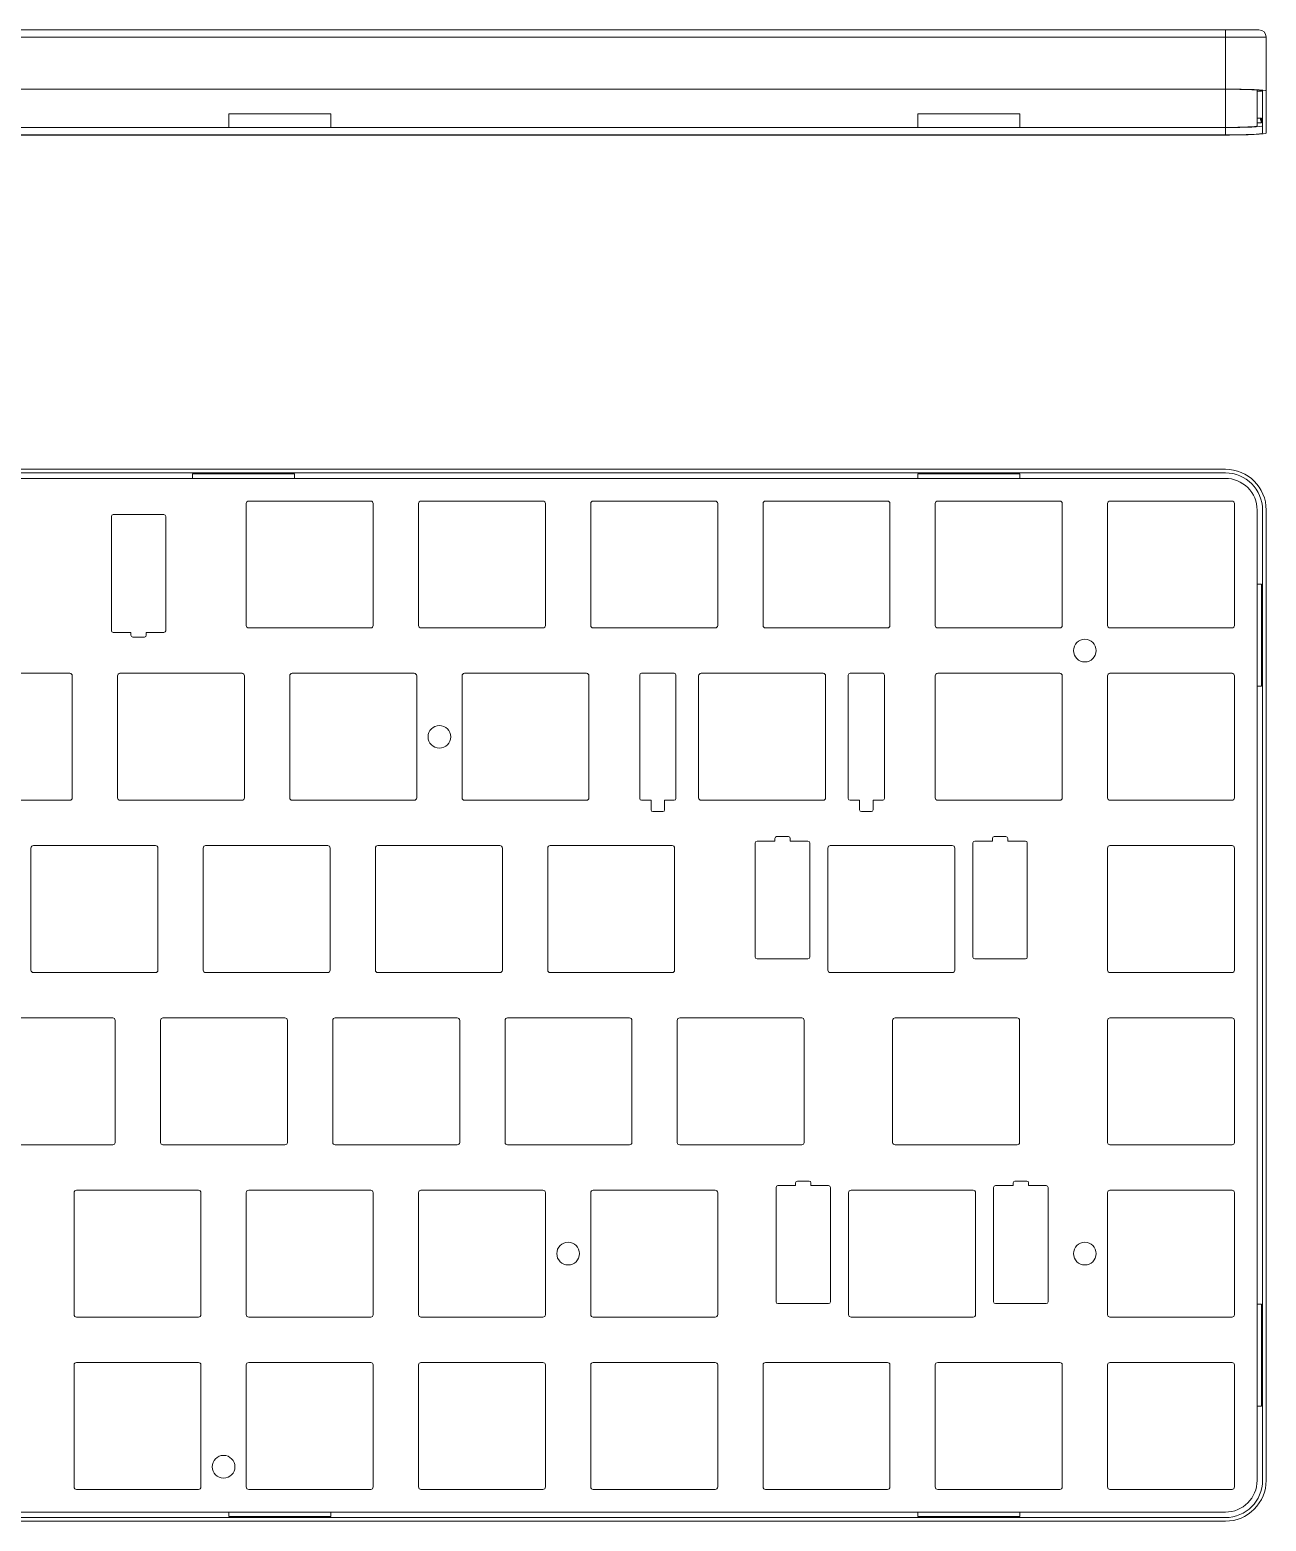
# Model space of a CAD drawing. Header units: millimetres. Extents: x 4517 to 4922, y 757 to 1111.
# Drawn here: x 4725.3 to 4861.7, y 757.3 to 921.8 of the extents above; entities that cross this region are included whole.
import ezdxf

# ---------------------------------------------------------------- set-up
doc = ezdxf.new("R2010")
doc.units = ezdxf.units.MM
doc.header["$LTSCALE"] = 30.734
doc.layers.add('1', color=7, linetype='CONTINUOUS', true_color=0xffffff)

msp = doc.modelspace()

# ---------------------------------------------------------------- linework, layer by layer
at = {"layer": '1', "color": 7, "linetype": 'Continuous', "lineweight": 18}
for p, q in [((4560.172, 921.759), (4857.172, 921.759)), ((4860.872, 921.759), (4857.172, 921.759)), ((4861.672, 915.027), (4861.672, 920.959)), ((4857.173, 915.224), (4560.171, 915.224)), ((4857.173, 915.206), (4560.171, 915.206)), ((4860.672, 915.121), (4860.672, 914.98)), ((4860.672, 914.98), (4860.672, 912.005)), ((4860.672, 914.98), (4861.172, 914.98)), ((4861.141, 915.072), (4861.172, 914.98)), ((4861.172, 914.98), (4861.172, 915.067)), ((4861.272, 915.027), (4861.272, 910.356)), ((4861.672, 910.356), (4861.672, 915.027)), ((4747.244, 912.504), (4758.5, 912.504)), ((4747.244, 912.504), (4747.244, 911.004)), ((4758.5, 912.504), (4758.5, 911.004)), ((4823.244, 912.504), (4834.5, 912.504)), ((4823.244, 912.504), (4823.244, 911.004)), ((4834.5, 912.504), (4834.5, 911.004)), ((4860.672, 912.005), (4860.672, 911.513)), ((4861.172, 912.005), (4860.672, 912.005)), ((4860.672, 911.513), (4860.672, 911.156)), ((4860.672, 911.513), (4861.172, 911.513)), ((4861.008, 912.005), (4861.172, 911.513)), ((4861.172, 911.513), (4861.172, 912.005)), ((4560.171, 910.977), (4857.172, 910.977)), ((4560.171, 910.177), (4857.173, 910.177)), ((4560.171, 910.159), (4857.172, 910.159)), ((4747.244, 911.004), (4687.1, 911.004)), ((4747.244, 911.004), (4747.244, 910.982)), ((4747.244, 910.982), (4758.5, 910.982)), ((4823.244, 911.004), (4758.5, 911.004)), ((4758.5, 910.982), (4758.5, 911.004)), ((4823.244, 911.004), (4823.244, 910.982)), ((4823.244, 910.982), (4834.5, 910.982)), ((4857.172, 911.004), (4834.5, 911.004)), ((4834.5, 910.982), (4834.5, 911.004)), ((4857.173, 873.298), (4560.171, 873.298)), ((4857.173, 872.898), (4560.171, 872.898)), ((4674.5, 872.298), (4743.244, 872.298)), ((4743.244, 872.298), (4743.244, 872.798)), ((4754.5, 872.798), (4743.244, 872.798)), ((4754.5, 872.298), (4743.244, 872.298)), ((4754.5, 872.298), (4754.5, 872.798)), ((4754.5, 872.298), (4823.244, 872.298)), ((4823.244, 872.298), (4823.244, 872.798)), ((4834.5, 872.798), (4823.244, 872.798)), ((4834.5, 872.298), (4823.244, 872.298)), ((4834.5, 872.298), (4834.5, 872.798)), ((4834.5, 872.298), (4857.172, 872.298)), ((4749.172, 869.528), (4749.172, 856.068)), ((4762.902, 869.798), (4749.442, 869.798)), ((4763.172, 856.068), (4763.172, 869.528)), ((4768.172, 869.528), (4768.172, 856.068)), ((4781.902, 869.798), (4768.442, 869.798)), ((4782.172, 856.068), (4782.172, 869.528)), ((4787.172, 869.528), (4787.172, 856.068)), ((4800.902, 869.798), (4787.442, 869.798)), ((4801.172, 856.068), (4801.172, 869.528)), ((4806.172, 869.528), (4806.172, 856.068)), ((4819.902, 869.798), (4806.442, 869.798)), ((4820.172, 856.068), (4820.172, 869.528)), ((4825.172, 869.528), (4825.172, 856.068)), ((4838.902, 869.798), (4825.442, 869.798)), ((4839.172, 856.068), (4839.172, 869.528)), ((4844.172, 869.528), (4844.172, 856.068)), ((4857.902, 869.798), (4844.442, 869.798)), ((4858.172, 856.068), (4858.172, 869.528)), ((4860.672, 868.797), (4860.672, 860.626)), ((4861.272, 868.797), (4861.272, 761.798)), ((4861.672, 761.798), (4861.672, 868.797)), ((4734.297, 868.098), (4734.297, 855.498)), ((4740.097, 868.298), (4734.497, 868.298)), ((4740.297, 855.498), (4740.297, 868.098)), ((4860.672, 860.626), (4861.172, 860.626)), ((4860.672, 860.626), (4860.672, 849.37)), ((4861.172, 849.37), (4861.172, 860.626)), ((4734.497, 855.298), (4736.447, 855.298)), ((4736.447, 855.298), (4736.447, 854.998)), ((4738.147, 855.298), (4740.097, 855.298)), ((4738.147, 854.998), (4738.147, 855.298)), ((4749.442, 855.798), (4762.902, 855.798)), ((4768.442, 855.798), (4781.902, 855.798)), ((4787.442, 855.798), (4800.902, 855.798)), ((4806.442, 855.798), (4819.902, 855.798)), ((4825.442, 855.798), (4838.902, 855.798)), ((4844.442, 855.798), (4857.902, 855.798)), ((4736.647, 854.798), (4737.947, 854.798)), ((4729.702, 850.798), (4716.242, 850.798)), ((4729.972, 837.068), (4729.972, 850.528)), ((4734.972, 850.528), (4734.972, 837.068)), ((4748.702, 850.798), (4735.242, 850.798)), ((4748.972, 837.068), (4748.972, 850.528)), ((4753.972, 850.528), (4753.972, 837.068)), ((4767.702, 850.798), (4754.242, 850.798)), ((4767.972, 837.068), (4767.972, 850.528)), ((4772.972, 850.528), (4772.972, 837.068)), ((4786.702, 850.798), (4773.242, 850.798)), ((4786.972, 837.068), (4786.972, 850.528)), ((4792.572, 850.598), (4792.572, 836.998)), ((4796.372, 850.798), (4792.772, 850.798)), ((4796.572, 836.998), (4796.572, 850.598)), ((4799.072, 850.528), (4799.072, 837.068)), ((4812.802, 850.798), (4799.342, 850.798)), ((4813.072, 837.068), (4813.072, 850.528)), ((4815.572, 850.598), (4815.572, 836.998)), ((4819.372, 850.798), (4815.772, 850.798)), ((4819.572, 836.998), (4819.572, 850.598)), ((4825.172, 850.528), (4825.172, 837.068)), ((4838.902, 850.798), (4825.442, 850.798)), ((4839.172, 837.068), (4839.172, 850.528)), ((4844.172, 850.528), (4844.172, 837.068)), ((4857.902, 850.798), (4844.442, 850.798)), ((4858.172, 837.068), (4858.172, 850.528)), ((4860.672, 849.37), (4860.672, 781.226)), ((4860.672, 849.37), (4861.172, 849.37)), ((4716.242, 836.798), (4729.702, 836.798)), ((4735.242, 836.798), (4748.702, 836.798)), ((4754.242, 836.798), (4767.702, 836.798)), ((4773.242, 836.798), (4786.702, 836.798)), ((4792.772, 836.798), (4793.822, 836.798)), ((4793.822, 836.798), (4793.822, 835.748)), ((4794.022, 835.548), (4795.122, 835.548)), ((4795.322, 835.748), (4795.322, 836.798)), ((4795.322, 836.798), (4796.372, 836.798)), ((4799.342, 836.798), (4812.802, 836.798)), ((4815.772, 836.798), (4816.822, 836.798)), ((4816.822, 836.798), (4816.822, 835.748)), ((4817.022, 835.548), (4818.122, 835.548)), ((4818.322, 835.748), (4818.322, 836.798)), ((4818.322, 836.798), (4819.372, 836.798)), ((4825.442, 836.798), (4838.902, 836.798)), ((4844.442, 836.798), (4857.902, 836.798)), ((4807.472, 832.298), (4805.522, 832.298)), ((4807.472, 832.598), (4807.472, 832.298)), ((4808.972, 832.798), (4807.672, 832.798)), ((4809.172, 832.298), (4809.172, 832.598)), ((4811.122, 832.298), (4809.172, 832.298)), ((4831.472, 832.298), (4829.522, 832.298)), ((4831.472, 832.598), (4831.472, 832.298)), ((4832.972, 832.798), (4831.672, 832.798)), ((4833.172, 832.298), (4833.172, 832.598)), ((4835.122, 832.298), (4833.172, 832.298)), ((4725.422, 831.528), (4725.422, 818.068)), ((4739.152, 831.798), (4725.692, 831.798)), ((4739.422, 818.068), (4739.422, 831.528)), ((4744.422, 831.528), (4744.422, 818.068)), ((4758.152, 831.798), (4744.692, 831.798)), ((4758.422, 818.068), (4758.422, 831.528)), ((4763.422, 831.528), (4763.422, 818.068)), ((4777.152, 831.798), (4763.692, 831.798)), ((4777.422, 818.068), (4777.422, 831.528)), ((4782.422, 831.528), (4782.422, 818.068)), ((4796.152, 831.798), (4782.692, 831.798)), ((4796.422, 818.068), (4796.422, 831.528)), ((4805.322, 832.098), (4805.322, 819.498)), ((4811.322, 819.498), (4811.322, 832.098)), ((4813.322, 831.528), (4813.322, 818.068)), ((4827.052, 831.798), (4813.592, 831.798)), ((4827.322, 818.068), (4827.322, 831.528)), ((4829.322, 832.098), (4829.322, 819.498)), ((4835.322, 819.498), (4835.322, 832.098)), ((4844.172, 831.528), (4844.172, 818.068)), ((4857.902, 831.798), (4844.442, 831.798)), ((4858.172, 818.068), (4858.172, 831.528)), ((4805.522, 819.298), (4811.122, 819.298)), ((4829.522, 819.298), (4835.122, 819.298)), ((4725.692, 817.798), (4739.152, 817.798)), ((4744.692, 817.798), (4758.152, 817.798)), ((4763.692, 817.798), (4777.152, 817.798)), ((4782.692, 817.798), (4796.152, 817.798)), ((4813.592, 817.798), (4827.052, 817.798)), ((4844.442, 817.798), (4857.902, 817.798)), ((4720.982, 812.798), (4734.442, 812.798)), ((4734.712, 812.528), (4734.712, 799.068)), ((4739.712, 799.068), (4739.712, 812.528)), ((4739.982, 812.798), (4753.442, 812.798)), ((4753.712, 812.528), (4753.712, 799.068)), ((4758.712, 799.068), (4758.712, 812.528)), ((4758.982, 812.798), (4772.442, 812.798)), ((4772.712, 812.528), (4772.712, 799.068)), ((4777.712, 799.068), (4777.712, 812.528)), ((4777.982, 812.798), (4791.442, 812.798)), ((4791.712, 812.528), (4791.712, 799.068)), ((4796.712, 799.068), (4796.712, 812.528)), ((4796.982, 812.798), (4810.442, 812.798)), ((4810.712, 812.528), (4810.712, 799.068)), ((4820.472, 799.068), (4820.472, 812.528)), ((4820.742, 812.798), (4834.202, 812.798)), ((4834.472, 812.528), (4834.472, 799.068)), ((4844.172, 799.068), (4844.172, 812.528)), ((4844.442, 812.798), (4857.902, 812.798)), ((4858.172, 812.528), (4858.172, 799.068)), ((4734.442, 798.798), (4720.982, 798.798)), ((4753.442, 798.798), (4739.982, 798.798)), ((4772.442, 798.798), (4758.982, 798.798)), ((4791.442, 798.798), (4777.982, 798.798)), ((4810.442, 798.798), (4796.982, 798.798)), ((4834.202, 798.798), (4820.742, 798.798)), ((4857.902, 798.798), (4844.442, 798.798)), ((4809.762, 794.598), (4809.762, 794.298)), ((4811.262, 794.798), (4809.962, 794.798)), ((4811.462, 794.298), (4811.462, 794.598)), ((4833.762, 794.598), (4833.762, 794.298)), ((4835.262, 794.798), (4833.962, 794.798)), ((4835.462, 794.298), (4835.462, 794.598)), ((4730.172, 780.068), (4730.172, 793.528)), ((4730.442, 793.798), (4743.902, 793.798)), ((4744.172, 793.528), (4744.172, 780.068)), ((4749.172, 780.068), (4749.172, 793.528)), ((4749.442, 793.798), (4762.902, 793.798)), ((4763.172, 793.528), (4763.172, 780.068)), ((4768.172, 780.068), (4768.172, 793.528)), ((4768.442, 793.798), (4781.902, 793.798)), ((4782.172, 793.528), (4782.172, 780.068)), ((4787.172, 780.068), (4787.172, 793.528)), ((4787.442, 793.798), (4800.902, 793.798)), ((4801.172, 793.528), (4801.172, 780.068)), ((4807.612, 794.098), (4807.612, 781.498)), ((4809.762, 794.298), (4807.812, 794.298)), ((4813.412, 794.298), (4811.462, 794.298)), ((4813.612, 781.498), (4813.612, 794.098)), ((4815.612, 780.068), (4815.612, 793.528)), ((4815.882, 793.798), (4829.342, 793.798)), ((4829.612, 793.528), (4829.612, 780.068)), ((4831.612, 794.098), (4831.612, 781.498)), ((4833.762, 794.298), (4831.812, 794.298)), ((4837.412, 794.298), (4835.462, 794.298)), ((4837.612, 781.498), (4837.612, 794.098)), ((4844.172, 780.068), (4844.172, 793.528)), ((4844.442, 793.798), (4857.902, 793.798)), ((4858.172, 793.528), (4858.172, 780.068)), ((4807.812, 781.298), (4813.412, 781.298)), ((4831.812, 781.298), (4837.412, 781.298)), ((4860.672, 781.226), (4860.672, 769.97)), ((4861.172, 781.226), (4860.672, 781.226)), ((4861.172, 769.97), (4861.172, 781.226)), ((4743.902, 779.798), (4730.442, 779.798)), ((4762.902, 779.798), (4749.442, 779.798)), ((4781.902, 779.798), (4768.442, 779.798)), ((4800.902, 779.798), (4787.442, 779.798)), ((4829.342, 779.798), (4815.882, 779.798)), ((4857.902, 779.798), (4844.442, 779.798)), ((4730.442, 774.798), (4743.902, 774.798)), ((4749.442, 774.798), (4762.902, 774.798)), ((4768.442, 774.798), (4781.902, 774.798)), ((4787.442, 774.798), (4800.902, 774.798)), ((4806.442, 774.798), (4819.902, 774.798)), ((4825.442, 774.798), (4838.902, 774.798)), ((4844.442, 774.798), (4857.902, 774.798)), ((4730.172, 761.068), (4730.172, 774.528)), ((4744.172, 774.528), (4744.172, 761.068)), ((4749.172, 761.068), (4749.172, 774.528)), ((4763.172, 774.528), (4763.172, 761.068)), ((4768.172, 761.068), (4768.172, 774.528)), ((4782.172, 774.528), (4782.172, 761.068)), ((4787.172, 761.068), (4787.172, 774.528)), ((4801.172, 774.528), (4801.172, 761.068)), ((4806.172, 761.068), (4806.172, 774.528)), ((4820.172, 774.528), (4820.172, 761.068)), ((4825.172, 761.068), (4825.172, 774.528)), ((4839.172, 774.528), (4839.172, 761.068)), ((4844.172, 761.068), (4844.172, 774.528)), ((4858.172, 774.528), (4858.172, 761.068)), ((4860.672, 769.97), (4860.672, 761.798)), ((4860.672, 769.97), (4861.172, 769.97)), ((4743.902, 760.798), (4730.442, 760.798)), ((4762.902, 760.798), (4749.442, 760.798)), ((4781.902, 760.798), (4768.442, 760.798)), ((4800.902, 760.798), (4787.442, 760.798)), ((4819.902, 760.798), (4806.442, 760.798)), ((4838.902, 760.798), (4825.442, 760.798)), ((4857.902, 760.798), (4844.442, 760.798)), ((4747.244, 758.298), (4687.1, 758.298)), ((4747.244, 758.298), (4758.5, 758.298)), ((4747.244, 758.298), (4747.244, 757.798)), ((4823.244, 758.298), (4758.5, 758.298)), ((4758.5, 757.798), (4758.5, 758.298)), ((4823.244, 758.298), (4834.5, 758.298)), ((4823.244, 758.298), (4823.244, 757.798)), ((4857.172, 758.298), (4834.5, 758.298)), ((4834.5, 757.798), (4834.5, 758.298)), ((4560.171, 757.698), (4857.173, 757.698)), ((4560.171, 757.298), (4857.172, 757.298)), ((4747.244, 757.798), (4758.5, 757.798)), ((4823.244, 757.798), (4834.5, 757.798))]:
    msp.add_line(p, q, dxfattribs=at)
at = {"layer": '1', "color": 7, "linetype": 'Continuous', "lineweight": 13}
for p, q in [((4857.172, 920.959), (4857.172, 921.759)), ((4857.172, 920.959), (4560.172, 920.959)), ((4861.672, 920.959), (4857.172, 920.959)), ((4857.173, 915.224), (4857.172, 920.959)), ((4857.172, 911.004), (4857.172, 915.206)), ((4857.173, 910.177), (4857.172, 910.977))]:
    msp.add_line(p, q, dxfattribs=at)
at = {"layer": '1', "color": 7, "linetype": 'Continuous', "lineweight": 18, "extrusion": (0, 0, -1)}
msp.add_arc((-4860.872, 920.959), 0.8, 90, 180, dxfattribs=at)
at = {"layer": '1', "color": 7, "linetype": 'Continuous', "lineweight": 18}
for centre, radius, start, end in [((4857.172, 868.798), 4.5, 359.99112, 89.98965), ((4857.172, 868.798), 3.5, 359.99198, 89.99356), ((4857.172, 868.798), 4.1, 359.98991, 89.98917), ((4749.442, 869.528), 0.27, 90, 180), ((4762.902, 869.528), 0.27, 0, 90), ((4768.442, 869.528), 0.27, 90, 180), ((4781.902, 869.528), 0.27, 0, 90), ((4787.442, 869.528), 0.27, 90, 180), ((4800.902, 869.528), 0.27, 0, 90), ((4806.442, 869.528), 0.27, 90, 180), ((4819.902, 869.528), 0.27, 0, 90), ((4825.442, 869.528), 0.27, 90, 180), ((4838.902, 869.528), 0.27, 0, 90), ((4844.442, 869.528), 0.27, 90, 180), ((4857.902, 869.528), 0.27, 0, 90), ((4734.497, 868.098), 0.2, 90, 180), ((4740.097, 868.098), 0.2, 0, 90), ((4734.497, 855.498), 0.2, 180, 270), ((4740.097, 855.498), 0.2, 270, 0), ((4749.442, 856.068), 0.27, 180, 270), ((4762.902, 856.068), 0.27, 270, 0), ((4768.442, 856.068), 0.27, 180, 270), ((4781.902, 856.068), 0.27, 270, 0), ((4787.442, 856.068), 0.27, 180, 270), ((4800.902, 856.068), 0.27, 270, 0), ((4806.442, 856.068), 0.27, 180, 270), ((4819.902, 856.068), 0.27, 270, 0), ((4825.442, 856.068), 0.27, 180, 270), ((4838.902, 856.068), 0.27, 270, 0), ((4844.442, 856.068), 0.27, 180, 270), ((4857.902, 856.068), 0.27, 270, 0), ((4736.647, 854.998), 0.2, 180, 270), ((4737.947, 854.998), 0.2, 270, 0), ((4841.672, 853.298), 1.25, 0, 180), ((4841.672, 853.298), 1.25, 180, 0), ((4729.702, 850.528), 0.27, 0, 90), ((4735.242, 850.528), 0.27, 90, 180), ((4748.702, 850.528), 0.27, 0, 90), ((4754.242, 850.528), 0.27, 90, 180), ((4767.702, 850.528), 0.27, 0, 90), ((4773.242, 850.528), 0.27, 90, 180), ((4786.702, 850.528), 0.27, 0, 90), ((4792.772, 850.598), 0.2, 90, 180), ((4796.372, 850.598), 0.2, 0, 90), ((4799.342, 850.528), 0.27, 90, 180), ((4812.802, 850.528), 0.27, 0, 90), ((4815.772, 850.598), 0.2, 90, 180), ((4819.372, 850.598), 0.2, 0, 90), ((4825.442, 850.528), 0.27, 90, 180), ((4838.902, 850.528), 0.27, 0, 90), ((4844.442, 850.528), 0.27, 90, 180), ((4857.902, 850.528), 0.27, 0, 90), ((4770.472, 843.798), 1.25, 0, 180), ((4770.472, 843.798), 1.25, 180, 0), ((4729.702, 837.068), 0.27, 270, 0), ((4735.242, 837.068), 0.27, 180, 270), ((4748.702, 837.068), 0.27, 270, 0), ((4754.242, 837.068), 0.27, 180, 270), ((4767.702, 837.068), 0.27, 270, 0), ((4773.242, 837.068), 0.27, 180, 270), ((4786.702, 837.068), 0.27, 270, 0), ((4792.772, 836.998), 0.2, 180, 270), ((4794.022, 835.748), 0.2, 180, 270), ((4795.122, 835.748), 0.2, 270, 0), ((4796.372, 836.998), 0.2, 270, 0), ((4799.342, 837.068), 0.27, 180, 270), ((4812.802, 837.068), 0.27, 270, 0), ((4815.772, 836.998), 0.2, 180, 270), ((4817.022, 835.748), 0.2, 180, 270), ((4818.122, 835.748), 0.2, 270, 0), ((4819.372, 836.998), 0.2, 270, 0), ((4825.442, 837.068), 0.27, 180, 270), ((4838.902, 837.068), 0.27, 270, 0), ((4844.442, 837.068), 0.27, 180, 270), ((4857.902, 837.068), 0.27, 270, 0), ((4805.522, 832.098), 0.2, 90, 180), ((4807.672, 832.598), 0.2, 90, 180), ((4808.972, 832.598), 0.2, 0, 90), ((4811.122, 832.098), 0.2, 0, 90), ((4829.522, 832.098), 0.2, 90, 180), ((4831.672, 832.598), 0.2, 90, 180), ((4832.972, 832.598), 0.2, 0, 90), ((4835.122, 832.098), 0.2, 0, 90), ((4725.692, 831.528), 0.27, 90, 180), ((4739.152, 831.528), 0.27, 0, 90), ((4744.692, 831.528), 0.27, 90, 180), ((4758.152, 831.528), 0.27, 0, 90), ((4763.692, 831.528), 0.27, 90, 180), ((4777.152, 831.528), 0.27, 0, 90), ((4782.692, 831.528), 0.27, 90, 180), ((4796.152, 831.528), 0.27, 0, 90), ((4813.592, 831.528), 0.27, 90, 180), ((4827.052, 831.528), 0.27, 0, 90), ((4844.442, 831.528), 0.27, 90, 180), ((4857.902, 831.528), 0.27, 0, 90), ((4805.522, 819.498), 0.2, 180, 270), ((4811.122, 819.498), 0.2, 270, 0), ((4829.522, 819.498), 0.2, 180, 270), ((4835.122, 819.498), 0.2, 270, 0), ((4725.692, 818.068), 0.27, 180, 270), ((4739.152, 818.068), 0.27, 270, 0), ((4744.692, 818.068), 0.27, 180, 270), ((4758.152, 818.068), 0.27, 270, 0), ((4763.692, 818.068), 0.27, 180, 270), ((4777.152, 818.068), 0.27, 270, 0), ((4782.692, 818.068), 0.27, 180, 270), ((4796.152, 818.068), 0.27, 270, 0), ((4813.592, 818.068), 0.27, 180, 270), ((4827.052, 818.068), 0.27, 270, 0), ((4844.442, 818.068), 0.27, 180, 270), ((4857.902, 818.068), 0.27, 270, 0), ((4734.442, 812.528), 0.27, 360, 90), ((4739.982, 812.528), 0.27, 90, 180), ((4753.442, 812.528), 0.27, 360, 90), ((4758.982, 812.528), 0.27, 90, 180), ((4772.442, 812.528), 0.27, 360, 90), ((4777.982, 812.528), 0.27, 90, 180), ((4791.442, 812.528), 0.27, 360, 90), ((4796.982, 812.528), 0.27, 90, 180), ((4810.442, 812.528), 0.27, 360, 90), ((4820.742, 812.528), 0.27, 90, 180), ((4834.202, 812.528), 0.27, 0, 90), ((4844.442, 812.528), 0.27, 90, 180), ((4857.902, 812.528), 0.27, 360, 90), ((4734.442, 799.068), 0.27, 270, 360), ((4739.982, 799.068), 0.27, 180, 270), ((4753.442, 799.068), 0.27, 270, 360), ((4758.982, 799.068), 0.27, 180, 270), ((4772.442, 799.068), 0.27, 270, 360), ((4777.982, 799.068), 0.27, 180, 270), ((4791.442, 799.068), 0.27, 270, 360), ((4796.982, 799.068), 0.27, 180, 270), ((4810.442, 799.068), 0.27, 270, 360), ((4820.742, 799.068), 0.27, 180, 270), ((4834.202, 799.068), 0.27, 270, 0), ((4844.442, 799.068), 0.27, 180, 270), ((4857.902, 799.068), 0.27, 270, 0), ((4809.962, 794.598), 0.2, 90, 180), ((4811.262, 794.598), 0.2, 0, 90), ((4833.962, 794.598), 0.2, 90, 180), ((4835.262, 794.598), 0.2, 0, 90), ((4730.442, 793.528), 0.27, 90, 180), ((4743.902, 793.528), 0.27, 0, 90), ((4749.442, 793.528), 0.27, 90, 180), ((4762.902, 793.528), 0.27, 360, 90), ((4768.442, 793.528), 0.27, 90, 180), ((4781.902, 793.528), 0.27, 360, 90), ((4787.442, 793.528), 0.27, 90, 180), ((4800.902, 793.528), 0.27, 0, 90), ((4807.812, 794.098), 0.2, 90, 180), ((4813.412, 794.098), 0.2, 0, 90), ((4815.882, 793.528), 0.27, 90, 180), ((4829.342, 793.528), 0.27, 0, 90), ((4831.812, 794.098), 0.2, 90, 180), ((4837.412, 794.098), 0.2, 0, 90), ((4844.442, 793.528), 0.27, 90, 180), ((4857.902, 793.528), 0.27, 360, 90), ((4784.672, 786.798), 1.25, 0, 180), ((4841.672, 786.798), 1.25, 0, 180), ((4784.672, 786.798), 1.25, 180, 0), ((4841.672, 786.798), 1.25, 180, 0), ((4807.812, 781.498), 0.2, 180, 270), ((4813.412, 781.498), 0.2, 270, 0), ((4831.812, 781.498), 0.2, 180, 270), ((4837.412, 781.498), 0.2, 270, 0), ((4730.442, 780.068), 0.27, 180, 270), ((4743.902, 780.068), 0.27, 270, 360), ((4749.442, 780.068), 0.27, 180, 270), ((4762.902, 780.068), 0.27, 270, 360), ((4768.442, 780.068), 0.27, 180, 270), ((4781.902, 780.068), 0.27, 270, 360), ((4787.442, 780.068), 0.27, 180, 270), ((4800.902, 780.068), 0.27, 270, 360), ((4815.882, 780.068), 0.27, 180, 270), ((4829.342, 780.068), 0.27, 270, 0), ((4844.442, 780.068), 0.27, 180, 270), ((4857.902, 780.068), 0.27, 270, 0), ((4730.442, 774.528), 0.27, 90, 180), ((4743.902, 774.528), 0.27, 0, 90), ((4749.442, 774.528), 0.27, 90, 180), ((4762.902, 774.528), 0.27, 360, 90), ((4768.442, 774.528), 0.27, 90, 180), ((4781.902, 774.528), 0.27, 360, 90), ((4787.442, 774.528), 0.27, 90, 180), ((4800.902, 774.528), 0.27, 0, 90), ((4806.442, 774.528), 0.27, 90, 180), ((4819.902, 774.528), 0.27, 0, 90), ((4825.442, 774.528), 0.27, 90, 180), ((4838.902, 774.528), 0.27, 0, 90), ((4844.442, 774.528), 0.27, 90, 180), ((4857.902, 774.528), 0.27, 360, 90), ((4746.672, 763.298), 1.25, 0, 180), ((4746.672, 763.298), 1.25, 180, 0), ((4857.172, 761.798), 3.5, 270.00814, 0.0064), ((4857.172, 761.798), 4.5, 270.0089, 0.0103), ((4857.172, 761.798), 4.1, 270.01138, 0.00963), ((4730.442, 761.068), 0.27, 180, 270), ((4743.902, 761.068), 0.27, 270, 0), ((4749.442, 761.068), 0.27, 180, 270), ((4762.902, 761.068), 0.27, 270, 0), ((4768.442, 761.068), 0.27, 180, 270), ((4781.902, 761.068), 0.27, 270, 0), ((4787.442, 761.068), 0.27, 180, 270), ((4800.902, 761.068), 0.27, 270, 0), ((4806.442, 761.068), 0.27, 180, 270), ((4819.902, 761.068), 0.27, 270, 0), ((4825.442, 761.068), 0.27, 180, 270), ((4838.902, 761.068), 0.27, 270, 0), ((4844.442, 761.068), 0.27, 180, 270), ((4857.902, 761.068), 0.27, 270, 0)]:
    msp.add_arc(centre, radius, start, end, dxfattribs=at)
for centre, major_axis, start_param, end_param in [((4857.172, 915.027), (4.5, 0), 6.2830303, 7.8538011), ((4857.172, 915.027), (4.1, 0), 6.2830091, 7.8537926), ((4857.172, 911.156), (3.5, 0), 4.7125311, 6.283297), ((4857.172, 911.156), (4.1, 0), 4.7125487, 6.2833175), ((4857.172, 910.356), (4.5, 0), 4.7125443, 6.2833651), ((4857.172, 910.356), (4.1, 0), 4.7125875, 6.2833534)]:
    msp.add_ellipse(centre, major_axis=major_axis, ratio=0.0436609, start_param=start_param, end_param=end_param, dxfattribs=at)

doc.saveas('drawing.dxf')
